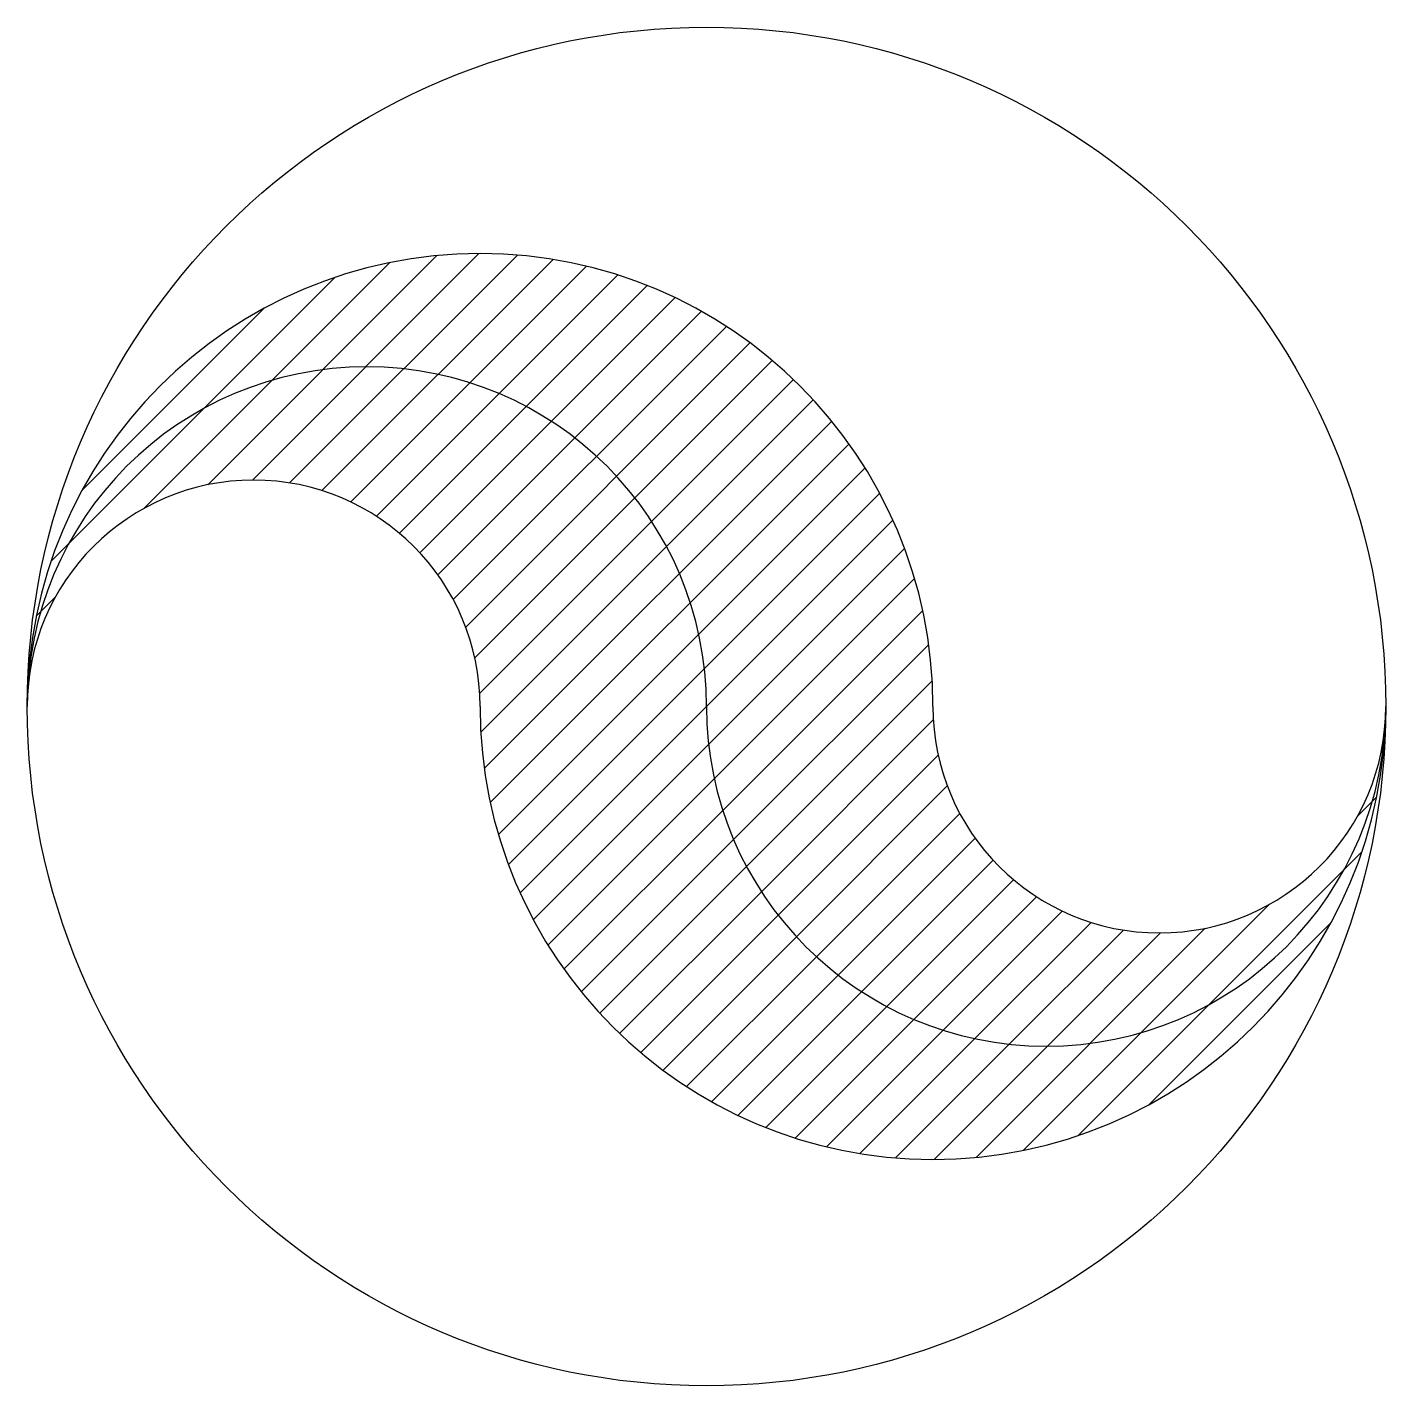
# Model space of a CAD drawing. Header units: inches. Extents: x 3 to 9, y 3 to 9.
import ezdxf

# ---------------------------------------------------------------- set-up
doc = ezdxf.new("R2010")
doc.units = ezdxf.units.IN
doc.header["$MEASUREMENT"] = 0

msp = doc.modelspace()

# ---------------------------------------------------------------- hatches: boundary and pattern name
h = msp.add_hatch()
h.set_pattern_fill('ANSI31', color=256, style=0)
h.paths.add_polyline_path([(3, 6, -1), (6, 6, 1), (9, 6, -1), (7, 6, 1)])
h.paths.add_polyline_path([(6, 6, 1), (3, 6, -1), (5, 6, 1), (9, 6, -1)])

# ---------------------------------------------------------------- linework, layer by layer
msp.add_circle((6, 6), 3)
for centre, radius, start, end in [((5, 6), 2, 0, 180), ((4.5, 6), 1.5, 0, 180), ((4, 6), 1, 0, 180), ((7, 6), 2, 180, 0), ((7.5, 6), 1.5, 180, 0), ((8, 6), 1, 180, 0)]:
    msp.add_arc(centre, radius, start, end)

doc.saveas('drawing.dxf')
